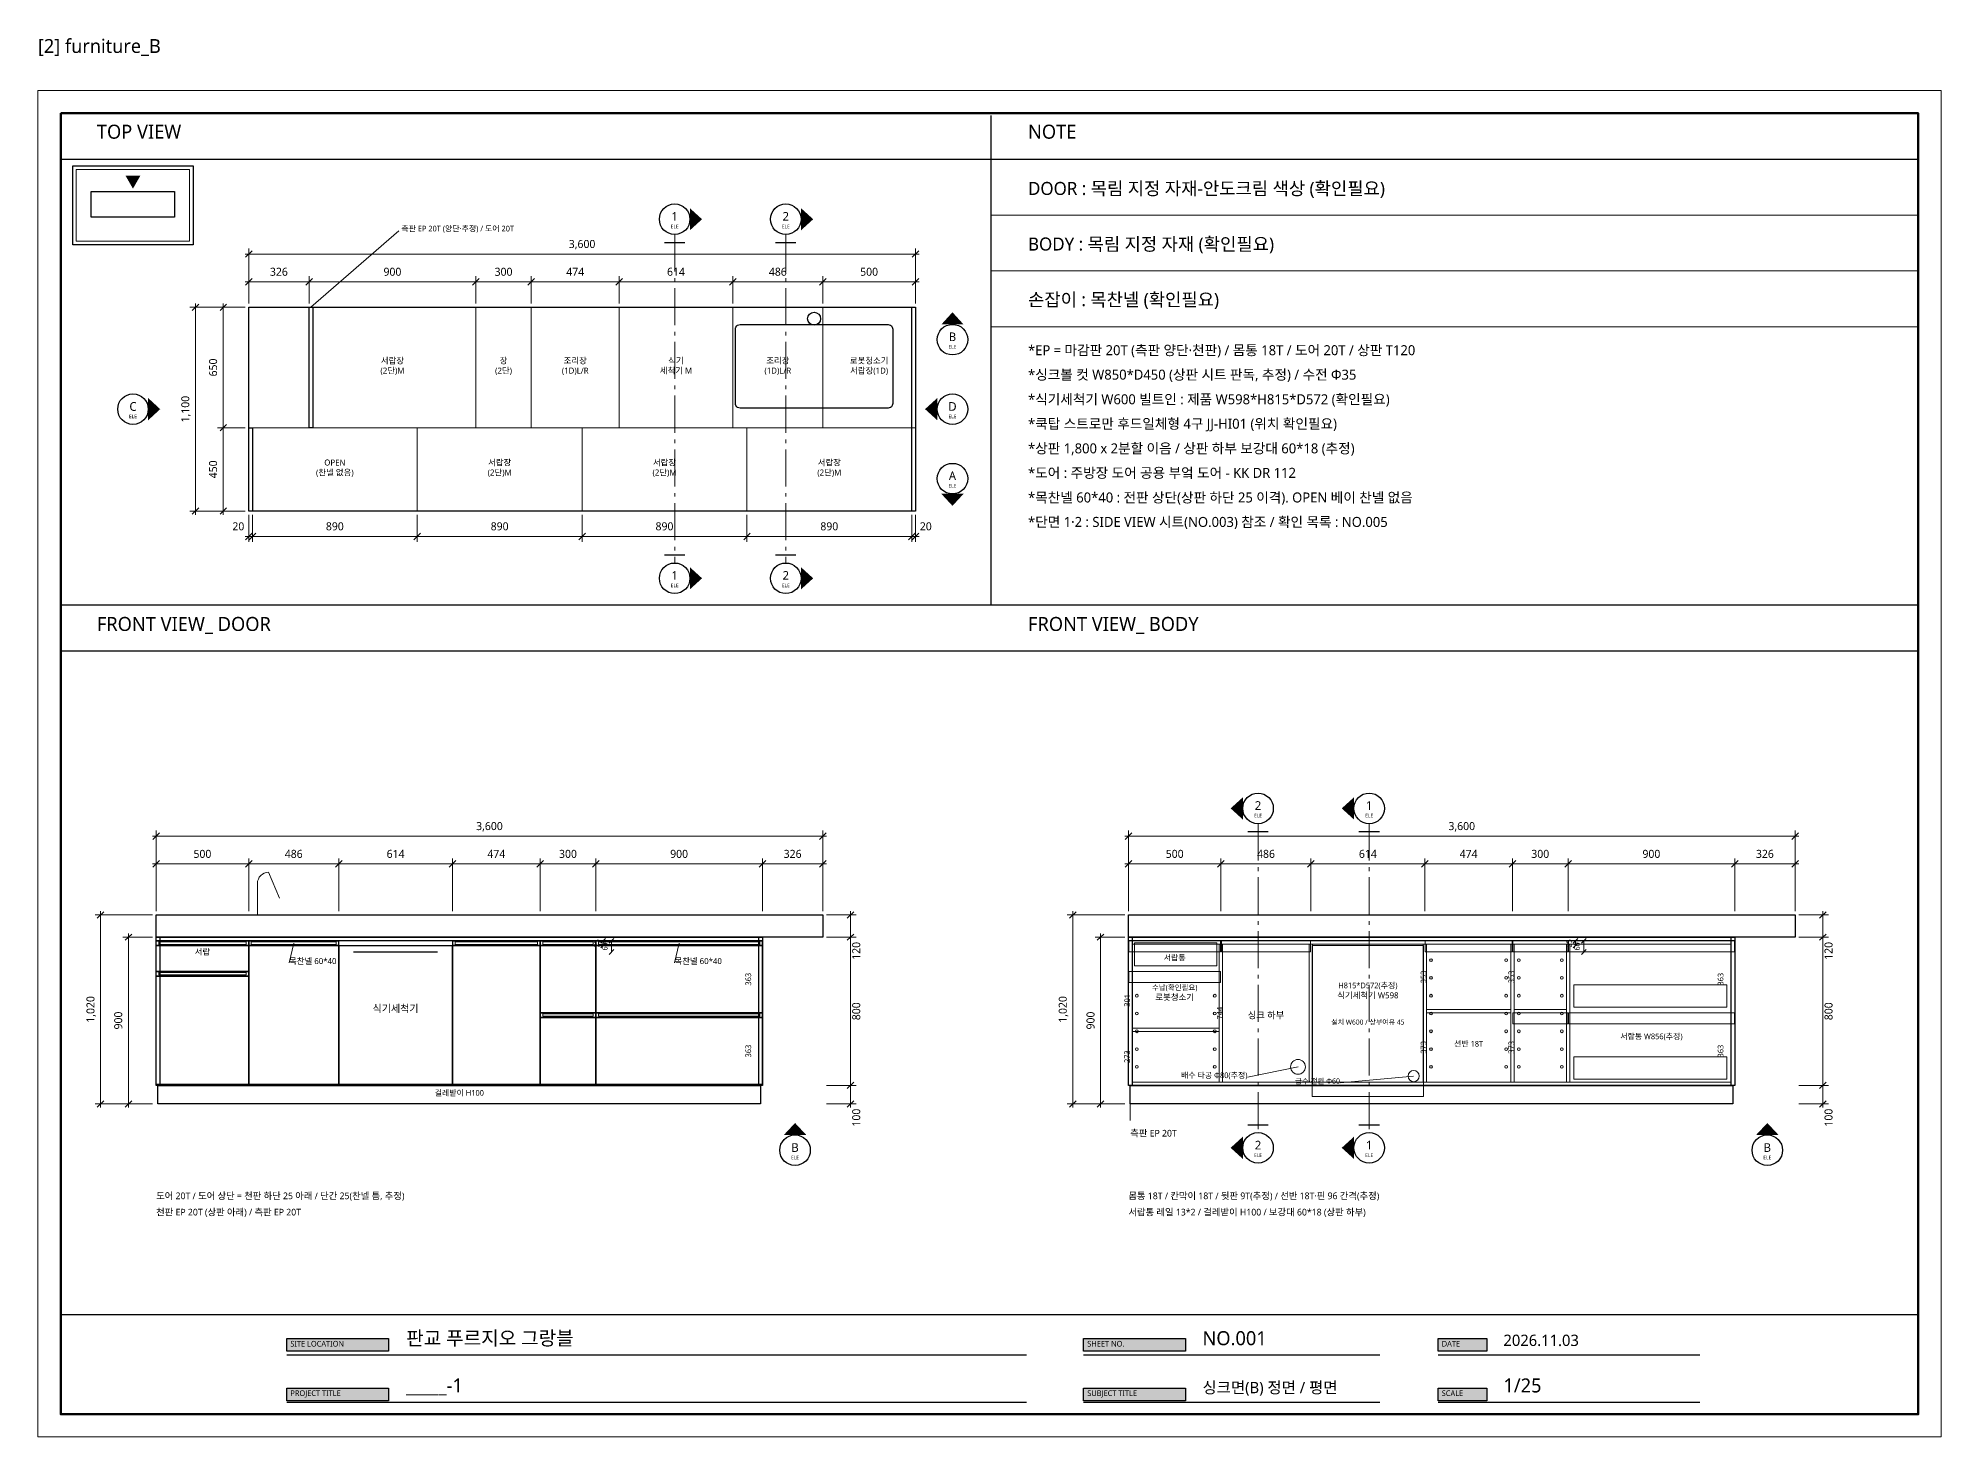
# Model space of a CAD drawing. Header units: millimetres. Extents: x 90 to 65828, y 62 to 7628.
# Drawn here: x 9352 to 19628, y 78 to 7628 of the extents above; entities that cross this region are included whole.
import ezdxf
from ezdxf.enums import TextEntityAlignment as Align

# ---------------------------------------------------------------- set-up
doc = ezdxf.new("R2010")
doc.units = ezdxf.units.MM
for name, color, linetype, lineweight, true_color in [('DIM', 7, 'Continuous', 13, 0x969696), ('FRAME', 7, 'Continuous', 100, 0x000000), ('NOTE_BLUE', 5, 'Continuous', 9, 0x0000ff), ('NOTE_RED', 7, 'Continuous', 25, 0xde0038), ('OUTLINE', 7, 'Continuous', 25, 0x000000), ('TEXT', 7, 'Continuous', 13, 0x000000), ('THIN', 7, 'Continuous', 5, 0x6e6e6e)]:
    doc.layers.add(name, color=color, linetype=linetype, lineweight=lineweight, true_color=true_color)
doc.layers.add('SHEET_FRAME_INFO', color=8, linetype='Continuous')
doc.styles.add('MALGUN', font='malgun.ttf')

msp = doc.modelspace()

# ---------------------------------------------------------------- hatches: boundary and pattern name
at = {"layer": 'FRAME', "true_color": 0x555555}
h = msp.add_hatch(color=251, dxfattribs=at)
h.dxf.hatch_style = 1
h.paths.add_polyline_path([(10695, 608), (11245, 608), (11245, 540), (10695, 540)])
h = msp.add_hatch(color=251, dxfattribs=at)
h.dxf.hatch_style = 1
h.paths.add_polyline_path([(14998, 608), (15548, 608), (15548, 540), (14998, 540)])
h = msp.add_hatch(color=251, dxfattribs=at)
h.dxf.hatch_style = 1
h.paths.add_polyline_path([(16912, 608), (17175, 608), (17175, 540), (16912, 540)])
h = msp.add_hatch(color=251, dxfattribs=at)
h.dxf.hatch_style = 1
h.paths.add_polyline_path([(10695, 340), (11245, 340), (11245, 273), (10695, 273)])
h = msp.add_hatch(color=251, dxfattribs=at)
h.dxf.hatch_style = 1
h.paths.add_polyline_path([(14998, 340), (15548, 340), (15548, 273), (14998, 273)])
h = msp.add_hatch(color=251, dxfattribs=at)
h.dxf.hatch_style = 1
h.paths.add_polyline_path([(16912, 340), (17175, 340), (17175, 273), (16912, 273)])
at = {"layer": 'OUTLINE', "true_color": 0xde0038}
h = msp.add_hatch(color=242, dxfattribs=at)
h.dxf.hatch_style = 1
h.paths.add_polyline_path([(9825, 6885), (9905, 6885), (9865, 6815)])
at = {"layer": 'OUTLINE', "true_color": 0x000000}
h = msp.add_hatch(color=18, dxfattribs=at)
h.dxf.hatch_style = 1
h.paths.add_polyline_path([(12872, 6710), (12872, 6590), (12938, 6650)])
h = msp.add_hatch(color=18, dxfattribs=at)
h.dxf.hatch_style = 1
h.paths.add_polyline_path([(13472, 6710), (13472, 6590), (13538, 6650)])
h = msp.add_hatch(color=18, dxfattribs=at)
h.dxf.hatch_style = 1
h.paths.add_polyline_path([(14230, 6082), (14350, 6082), (14290, 6148)])
h = msp.add_hatch(color=18, dxfattribs=at)
h.dxf.hatch_style = 1
h.paths.add_polyline_path([(9947, 5685), (9947, 5565), (10012, 5625)])
h = msp.add_hatch(color=18, dxfattribs=at)
h.dxf.hatch_style = 1
h.paths.add_polyline_path([(14208, 5685), (14208, 5565), (14142, 5625)])
h = msp.add_hatch(color=18, dxfattribs=at)
h.dxf.hatch_style = 1
h.paths.add_polyline_path([(14230, 5168), (14350, 5168), (14290, 5103)])
h = msp.add_hatch(color=18, dxfattribs=at)
h.dxf.hatch_style = 1
h.paths.add_polyline_path([(12872, 4772), (12872, 4652), (12938, 4712)])
h = msp.add_hatch(color=18, dxfattribs=at)
h.dxf.hatch_style = 1
h.paths.add_polyline_path([(13472, 4772), (13472, 4652), (13538, 4712)])
h = msp.add_hatch(color=18, dxfattribs=at)
h.dxf.hatch_style = 1
h.paths.add_polyline_path([(15858, 3530), (15858, 3410), (15792, 3470)])
h = msp.add_hatch(color=18, dxfattribs=at)
h.dxf.hatch_style = 1
h.paths.add_polyline_path([(16458, 3530), (16458, 3410), (16392, 3470)])
h = msp.add_hatch(color=18, dxfattribs=at)
h.dxf.hatch_style = 1
h.paths.add_polyline_path([(13380, 1708), (13500, 1708), (13440, 1772)])
h = msp.add_hatch(color=18, dxfattribs=at)
h.dxf.hatch_style = 1
h.paths.add_polyline_path([(18630, 1708), (18750, 1708), (18690, 1772)])
h = msp.add_hatch(color=18, dxfattribs=at)
h.dxf.hatch_style = 1
h.paths.add_polyline_path([(15858, 1698), (15858, 1578), (15792, 1638)])
h = msp.add_hatch(color=18, dxfattribs=at)
h.dxf.hatch_style = 1
h.paths.add_polyline_path([(16458, 1698), (16458, 1578), (16392, 1638)])

# ---------------------------------------------------------------- linework, layer by layer
at = {"layer": 'DIM', "color": 251, "lineweight": 13, "true_color": 0x5a5a5a}
for p, q in [((10472, 6445), (10508, 6480)), ((14072, 6445), (14108, 6480)), ((10472, 6295), (10508, 6330)), ((10798, 6295), (10834, 6330)), ((11698, 6295), (11734, 6330)), ((11998, 6295), (12034, 6330)), ((12472, 6295), (12508, 6330)), ((13086, 6295), (13122, 6330)), ((13572, 6295), (13608, 6330)), ((14072, 6295), (14108, 6330)), ((10185, 6158), (10220, 6192)), ((10335, 6158), (10370, 6192)), ((10335, 5508), (10370, 5542)), ((10185, 5058), (10220, 5092)), ((10335, 5058), (10370, 5092)), ((10472, 4920), (10508, 4955)), ((10492, 4920), (10528, 4955)), ((11382, 4920), (11418, 4955)), ((12272, 4920), (12308, 4955)), ((13163, 4920), (13198, 4955)), ((14052, 4920), (14088, 4955)), ((14072, 4920), (14108, 4955)), ((9972, 3302), (10008, 3338)), ((13572, 3302), (13608, 3338)), ((15222, 3302), (15258, 3338)), ((18822, 3302), (18858, 3338)), ((9972, 3152), (10008, 3188)), ((10472, 3152), (10508, 3188)), ((10958, 3152), (10994, 3188)), ((11572, 3152), (11608, 3188)), ((12046, 3152), (12082, 3188)), ((12346, 3152), (12382, 3188)), ((13246, 3152), (13282, 3188)), ((13572, 3152), (13608, 3188)), ((15222, 3152), (15258, 3188)), ((15722, 3152), (15758, 3188)), ((16208, 3152), (16244, 3188)), ((16822, 3152), (16858, 3188)), ((17296, 3152), (17332, 3188)), ((17596, 3152), (17632, 3188)), ((18496, 3152), (18532, 3188)), ((18822, 3152), (18858, 3188)), ((9672, 2878), (9708, 2912)), ((13722, 2878), (13758, 2912)), ((14922, 2878), (14958, 2912)), ((18972, 2878), (19008, 2912)), ((9822, 2758), (9858, 2792)), ((13722, 2758), (13758, 2792)), ((15072, 2758), (15108, 2792)), ((18972, 2758), (19008, 2792)), ((13722, 1958), (13758, 1992)), ((18972, 1958), (19008, 1992)), ((9672, 1858), (9708, 1892)), ((9822, 1858), (9858, 1892)), ((13722, 1858), (13758, 1892)), ((14922, 1858), (14958, 1892)), ((15072, 1858), (15108, 1892)), ((18972, 1858), (19008, 1892))]:
    msp.add_line(p, q, dxfattribs=at)
at = {"layer": 'DIM', "color": 252, "lineweight": 13, "true_color": 0x969696}
for p, q in [((10490, 6195), (10490, 6492)), ((14090, 6195), (14090, 6492)), ((10470, 6462), (14110, 6462)), ((10470, 6312), (14110, 6312)), ((10490, 6195), (10490, 6342)), ((10816, 6195), (10816, 6342)), ((11716, 6195), (11716, 6342)), ((12016, 6195), (12016, 6342)), ((12490, 6195), (12490, 6342)), ((13104, 6195), (13104, 6342)), ((13590, 6195), (13590, 6342)), ((14090, 6195), (14090, 6342)), ((10470, 6175), (10172, 6175)), ((10202, 6195), (10202, 5055)), ((10470, 6175), (10322, 6175)), ((10352, 6195), (10352, 5055)), ((10470, 5525), (10322, 5525)), ((10470, 5075), (10172, 5075)), ((10470, 5075), (10322, 5075)), ((10490, 5055), (10490, 4908)), ((10510, 5055), (10510, 4908)), ((11400, 5055), (11400, 4908)), ((12290, 5055), (12290, 4908)), ((13180, 5055), (13180, 4908)), ((14070, 5055), (14070, 4908)), ((14090, 5055), (14090, 4908)), ((10470, 4938), (14110, 4938)), ((9970, 3320), (13610, 3320)), ((9990, 2915), (9990, 3350)), ((13590, 2915), (13590, 3350)), ((15220, 3320), (18860, 3320)), ((15240, 2915), (15240, 3350)), ((18840, 2915), (18840, 3350)), ((9990, 2915), (9990, 3200)), ((10490, 2915), (10490, 3200)), ((10976, 2915), (10976, 3200)), ((11590, 2915), (11590, 3200)), ((12064, 2915), (12064, 3200)), ((12364, 2915), (12364, 3200)), ((13264, 2915), (13264, 3200)), ((13590, 2915), (13590, 3200)), ((15240, 2915), (15240, 3200)), ((15740, 2915), (15740, 3200)), ((16226, 2915), (16226, 3200)), ((16840, 2915), (16840, 3200)), ((17314, 2915), (17314, 3200)), ((17614, 2915), (17614, 3200)), ((18514, 2915), (18514, 3200)), ((18840, 2915), (18840, 3200)), ((9970, 3170), (13610, 3170)), ((15220, 3170), (18860, 3170)), ((9970, 2895), (9660, 2895)), ((9690, 2915), (9690, 1855)), ((13610, 2895), (13770, 2895)), ((13740, 2915), (13740, 1855)), ((15220, 2895), (14910, 2895)), ((14940, 2915), (14940, 1855)), ((18860, 2895), (19020, 2895)), ((18990, 2915), (18990, 1855)), ((9970, 2775), (9810, 2775)), ((9840, 2795), (9840, 1855)), ((13610, 2775), (13770, 2775)), ((15220, 2775), (15060, 2775)), ((15090, 2795), (15090, 1855)), ((18860, 2775), (19020, 2775)), ((13610, 1975), (13770, 1975)), ((18860, 1975), (19020, 1975)), ((9970, 1875), (9660, 1875)), ((9970, 1875), (9810, 1875)), ((13610, 1875), (13770, 1875)), ((15220, 1875), (14910, 1875)), ((15220, 1875), (15060, 1875)), ((18860, 1875), (19020, 1875))]:
    msp.add_line(p, q, dxfattribs=at)
at = {"layer": 'FRAME', "color": 18, "lineweight": 25, "true_color": 0x000000}
for p, q in [((14498, 7210), (14498, 4568)), ((9475, 6975), (19505, 6975)), ((12735, 6525), (12845, 6525)), ((13335, 6525), (13445, 6525)), ((12735, 4838), (12845, 4838)), ((13335, 4838), (13445, 4838)), ((9475, 4568), (19505, 4568)), ((9475, 4320), (19505, 4320)), ((15885, 3345), (15995, 3345)), ((16485, 3345), (16595, 3345)), ((15885, 1762), (15995, 1762)), ((16485, 1762), (16595, 1762)), ((9475, 738), (19505, 738))]:
    msp.add_line(p, q, dxfattribs=at)
at = {"layer": 'FRAME', "color": 18, "lineweight": 13, "true_color": 0x000000}
for p, q in [((14498, 6672), (19505, 6672)), ((12790, 6568), (12790, 6368)), ((13390, 6568), (13390, 6368)), ((14498, 6372), (19505, 6372)), ((12790, 6332), (12790, 6312)), ((12790, 6278), (12790, 6078)), ((13390, 6332), (13390, 6312)), ((13390, 6278), (13390, 6078)), ((14498, 6070), (19505, 6070)), ((12790, 6042), (12790, 6022)), ((12790, 5988), (12790, 5788)), ((13390, 6042), (13390, 6022)), ((13390, 5988), (13390, 5788)), ((12790, 5752), (12790, 5732)), ((12790, 5698), (12790, 5498)), ((13390, 5752), (13390, 5732)), ((13390, 5698), (13390, 5498)), ((12790, 5462), (12790, 5442)), ((13390, 5462), (13390, 5442)), ((12790, 5408), (12790, 5208)), ((13390, 5408), (13390, 5208)), ((12790, 5172), (12790, 5153)), ((13390, 5172), (13390, 5153)), ((12790, 5118), (12790, 4918)), ((13390, 5118), (13390, 4918)), ((12790, 4882), (12790, 4862)), ((13390, 4882), (13390, 4862)), ((12790, 4828), (12790, 4795)), ((13390, 4828), (13390, 4795)), ((15940, 3388), (15940, 3188)), ((16540, 3388), (16540, 3188)), ((15940, 3152), (15940, 3132)), ((15940, 3098), (15940, 2898)), ((16540, 3152), (16540, 3132)), ((16540, 3098), (16540, 2898)), ((15940, 2862), (15940, 2842)), ((15940, 2808), (15940, 2608)), ((16540, 2862), (16540, 2842)), ((16540, 2808), (16540, 2608)), ((15940, 2572), (15940, 2552)), ((16540, 2572), (16540, 2552)), ((15940, 2518), (15940, 2318)), ((16540, 2518), (16540, 2318)), ((15940, 2282), (15940, 2262)), ((16540, 2282), (16540, 2262)), ((15940, 2228), (15940, 2028)), ((16540, 2228), (16540, 2028)), ((15940, 1992), (15940, 1972)), ((16540, 1992), (16540, 1972)), ((15940, 1938), (15940, 1738)), ((16540, 1938), (16540, 1738))]:
    msp.add_line(p, q, dxfattribs=at)
for points in [[(9352, 7345), (19628, 7345), (19628, 78), (9352, 78)], [(10004, 2749), (10476, 2749), (10476, 2736), (10004, 2736)], [(10504, 2749), (10962, 2749), (10962, 2736), (10504, 2736)], [(11604, 2749), (12050, 2749), (12050, 2736), (11604, 2736)], [(12078, 2749), (12350, 2749), (12350, 2736), (12078, 2736)], [(12378, 2749), (13250, 2749), (13250, 2736), (12378, 2736)], [(10004, 2584), (10476, 2584), (10476, 2571), (10004, 2571)], [(12078, 2361), (12350, 2361), (12350, 2348), (12078, 2348)], [(12378, 2361), (13250, 2361), (13250, 2348), (12378, 2348)]]:
    msp.add_lwpolyline(points, close=True, dxfattribs=at)
at = {"layer": 'FRAME', "color": 18, "lineweight": 100, "true_color": 0x000000}
msp.add_lwpolyline([(9475, 7222), (19505, 7222), (19505, 200), (9475, 200)], close=True, dxfattribs=at)
at = {"layer": 'NOTE_BLUE', "color": 5, "lineweight": 9, "true_color": 0x0000ff}
for p, q in [((10826, 6175), (11301, 6588)), ((10708, 2636), (10733, 2742)), ((12392, 2742), (12416, 2768)), ((12392, 2718), (12416, 2742)), ((12404, 2730), (12404, 2755)), ((12436, 2742), (12462, 2768)), ((12436, 2682), (12462, 2708)), ((12449, 2695), (12449, 2755)), ((12789, 2636), (12814, 2742)), ((17642, 2742), (17666, 2768)), ((17642, 2718), (17666, 2742)), ((17654, 2730), (17654, 2755)), ((17686, 2742), (17712, 2768)), ((17686, 2682), (17712, 2708)), ((17699, 2695), (17699, 2755)), ((15883, 2020), (16156, 2075)), ((16383, 1989), (16780, 2025)), ((15250, 1935), (15250, 1785))]:
    msp.add_line(p, q, dxfattribs=at)
for points in [[(15242, 2755), (15738, 2755), (15738, 2695), (15242, 2695)], [(15742, 2755), (16224, 2755), (16224, 2695), (15742, 2695)], [(16842, 2755), (17312, 2755), (17312, 2695), (16842, 2695)], [(17316, 2755), (17612, 2755), (17612, 2695), (17316, 2695)], [(17616, 2755), (18512, 2755), (18512, 2695), (17616, 2695)], [(15242, 2590), (15738, 2590), (15738, 2530), (15242, 2530)], [(17316, 2367), (17612, 2367), (17612, 2307), (17316, 2307)], [(17616, 2367), (18512, 2367), (18512, 2307), (17616, 2307)]]:
    msp.add_lwpolyline(points, close=True, dxfattribs=at)
for centre, radius in [((16156, 2075), 40), ((16780, 2025), 30)]:
    msp.add_circle(centre, radius, dxfattribs=at)
at = {"layer": 'NOTE_RED', "color": 242, "lineweight": 13, "true_color": 0xde0038}
msp.add_lwpolyline([(16233, 2730), (16833, 2730), (16833, 1915), (16233, 1915)], close=True, dxfattribs=at)
at = {"layer": 'OUTLINE', "color": 18, "lineweight": 25, "true_color": 0x000000}
for p, q in [((11056, 2695), (11510, 2695)), ((10695, 520), (14690, 520)), ((14998, 520), (16598, 520)), ((16912, 520), (18325, 520)), ((10695, 265), (14690, 265)), ((14998, 265), (16598, 265)), ((16912, 265), (18325, 265))]:
    msp.add_line(p, q, dxfattribs=at)
for points in [[(9540, 6938), (10190, 6938), (10190, 6512), (9540, 6512)], [(9640, 6800), (10090, 6800), (10090, 6662), (9640, 6662)], [(10490, 6175), (14090, 6175), (14090, 5075), (10490, 5075)], [(10816, 6175), (10836, 6175), (10836, 5525), (10816, 5525)], [(14070, 6175), (14090, 6175), (14090, 5075), (14070, 5075)], [(13943, 6081), (13949, 6080), (13956, 6078), (13961, 6074), (13965, 6068), (13967, 6062), (13968, 6056), (13968, 5656), (13967, 5650), (13965, 5644), (13961, 5638), (13956, 5634), (13949, 5632), (13943, 5631), (13143, 5631), (13137, 5632), (13130, 5634), (13125, 5638), (13121, 5644), (13119, 5650), (13118, 5656), (13118, 6056), (13119, 6062), (13121, 6068), (13125, 6074), (13130, 6078), (13137, 6080), (13143, 6081)], [(10490, 5525), (10510, 5525), (10510, 5075), (10490, 5075)], [(9990, 2895), (13590, 2895), (13590, 2775), (9990, 2775)], [(15240, 2895), (18840, 2895), (18840, 2775), (15240, 2775)], [(9990, 2775), (13264, 2775), (13264, 1975), (9990, 1975)], [(9990, 2775), (13264, 2775), (13264, 2755), (9990, 2755)], [(9990, 2775), (10010, 2775), (10010, 1975), (9990, 1975)], [(13244, 2775), (13264, 2775), (13264, 1975), (13244, 1975)], [(15240, 2775), (18514, 2775), (18514, 1975), (15240, 1975)], [(15240, 2775), (18514, 2775), (18514, 2755), (15240, 2755)], [(15240, 2775), (15260, 2775), (15260, 1975), (15240, 1975)], [(18494, 2775), (18514, 2775), (18514, 1975), (18494, 1975)], [(9991, 2755), (10488, 2755), (10488, 2730), (9991, 2730)], [(9991, 2730), (10488, 2730), (10488, 2590), (9991, 2590)], [(10492, 2755), (10974, 2755), (10974, 2730), (10492, 2730)], [(10492, 2730), (10974, 2730), (10974, 1979), (10492, 1979)], [(10978, 2730), (11588, 2730), (11588, 1979), (10978, 1979)], [(11592, 2755), (12062, 2755), (12062, 2730), (11592, 2730)], [(11592, 2730), (12062, 2730), (12062, 1979), (11592, 1979)], [(12066, 2755), (12362, 2755), (12362, 2730), (12066, 2730)], [(12066, 2730), (12362, 2730), (12362, 2367), (12066, 2367)], [(12366, 2755), (13262, 2755), (13262, 2730), (12366, 2730)], [(12366, 2730), (13262, 2730), (13262, 2367), (12366, 2367)], [(9991, 2590), (10488, 2590), (10488, 2565), (9991, 2565)], [(9991, 2565), (10488, 2565), (10488, 1979), (9991, 1979)], [(12066, 2367), (12362, 2367), (12362, 2342), (12066, 2342)], [(12366, 2367), (13262, 2367), (13262, 2342), (12366, 2342)], [(12066, 2342), (12362, 2342), (12362, 1979), (12066, 1979)], [(12366, 2342), (13262, 2342), (13262, 1979), (12366, 1979)], [(10000, 1975), (13254, 1975), (13254, 1875), (10000, 1875)], [(15250, 1975), (18504, 1975), (18504, 1875), (15250, 1875)], [(10695, 608), (11245, 608), (11245, 540), (10695, 540)], [(14998, 608), (15548, 608), (15548, 540), (14998, 540)], [(16912, 608), (17175, 608), (17175, 540), (16912, 540)], [(10695, 340), (11245, 340), (11245, 273), (10695, 273)], [(14998, 340), (15548, 340), (15548, 273), (14998, 273)], [(16912, 340), (17175, 340), (17175, 273), (16912, 273)]]:
    msp.add_lwpolyline(points, close=True, dxfattribs=at)
for centre, radius in [((12790, 6650), 82.5), ((13390, 6650), 82.5), ((13543, 6113), 35), ((14290, 6000), 82.5), ((9865, 5625), 82.5), ((14290, 5625), 82.5), ((14290, 5250), 82.5), ((12790, 4712), 82.5), ((13390, 4712), 82.5), ((15940, 3470), 82.5), ((16540, 3470), 82.5), ((13440, 1625), 82.5), ((15940, 1638), 82.5), ((16540, 1638), 82.5), ((18690, 1625), 82.5)]:
    msp.add_circle(centre, radius, dxfattribs=at)
at = {"layer": 'THIN', "color": 8, "lineweight": 5, "true_color": 0x6e6e6e}
for points in [[(9559, 6919), (10171, 6919), (10171, 6531), (9559, 6531)], [(10816, 6175), (11716, 6175), (11716, 5525), (10816, 5525)], [(11716, 6175), (12016, 6175), (12016, 5525), (11716, 5525)], [(12016, 6175), (12490, 6175), (12490, 5525), (12016, 5525)], [(12490, 6175), (13104, 6175), (13104, 5525), (12490, 5525)], [(13104, 6175), (13590, 6175), (13590, 5525), (13104, 5525)], [(13590, 6175), (14090, 6175), (14090, 5525), (13590, 5525)], [(10510, 5525), (11400, 5525), (11400, 5075), (10510, 5075)], [(11400, 5525), (12290, 5525), (12290, 5075), (11400, 5075)], [(12290, 5525), (13180, 5525), (13180, 5075), (12290, 5075)], [(13180, 5525), (14070, 5525), (14070, 5075), (13180, 5075)], [(15260, 2755), (18494, 2755), (18494, 2737), (15260, 2737)], [(15273, 2745), (15718, 2745), (15718, 2620), (15273, 2620)], [(15731, 2737), (15749, 2737), (15749, 1993), (15731, 1993)], [(16217, 2737), (16235, 2737), (16235, 1993), (16217, 1993)], [(16831, 2737), (16849, 2737), (16849, 1993), (16831, 1993)], [(17305, 2737), (17323, 2737), (17323, 1993), (17305, 1993)], [(17605, 2737), (17623, 2737), (17623, 1993), (17605, 1993)], [(17645, 2517), (18472, 2517), (18472, 2397), (17645, 2397)], [(16849, 2384), (17305, 2384), (17305, 2366), (16849, 2366)], [(17323, 2384), (17605, 2384), (17605, 2366), (17323, 2366)], [(15260, 2284), (15731, 2284), (15731, 2266), (15260, 2266)], [(17645, 2129), (18472, 2129), (18472, 2009), (17645, 2009)], [(15260, 1993), (18494, 1993), (18494, 1975), (15260, 1975)]]:
    msp.add_lwpolyline(points, close=True, dxfattribs=at)
msp.add_lwpolyline([(10537, 2895), (10537, 3065), (10537, 3065), (10538, 3077), (10542, 3088), (10547, 3098), (10555, 3107), (10564, 3115), (10574, 3120), (10585, 3124), (10597, 3125), (10657, 2985)], dxfattribs=at)
for centre in [(16874, 2651), (17280, 2651), (17348, 2651), (17580, 2651), (15285, 2459), (15706, 2459), (16874, 2555), (16874, 2459), (17280, 2555), (17280, 2459), (17348, 2555), (17348, 2459), (17580, 2555), (17580, 2459), (15285, 2363), (15706, 2363), (16874, 2363), (17280, 2363), (17348, 2363), (17580, 2363), (15285, 2267), (15706, 2267), (16874, 2267), (17280, 2267), (17348, 2267), (17580, 2267), (15285, 2171), (15706, 2171), (16874, 2171), (17280, 2171), (17348, 2171), (17580, 2171), (15285, 2075), (15706, 2075), (16874, 2075), (17280, 2075), (17348, 2075), (17580, 2075)]:
    msp.add_circle(centre, 7.5, dxfattribs=at)

# ---------------------------------------------------------------- texts
at = {"layer": 'NOTE_BLUE', "color": 5, "true_color": 0x0000ff, "style": 'MALGUN'}
for s, height, p in [('측판 EP 20T (양단·추정) / 도어 20T', 30.6, (11314, 6575)), ('*EP = 마감판 20T (측판 양단·천판) / 몸통 18T / 도어 20T / 상판 T120', 54, (14698, 5900)), ('*목찬넬 60*40 : 전판 상단(상판 하단 25 이격). OPEN 베이 찬넬 없음', 54, (14698, 5105)), ('목찬넬 60*40', 32.4, (10708, 2620)), ('목찬넬 60*40', 32.4, (12789, 2620)), ('측판 EP 20T', 36, (15250, 1688)), ('도어 20T / 도어 상단 = 천판 하단 25 아래 / 단간 25(찬넬 틈, 추정)', 36, (9990, 1350)), ('몸통 18T / 칸막이 18T / 뒷판 9T(추정) / 선반 18T·핀 96 간격(추정)', 36, (15240, 1350)), ('천판 EP 20T (상판 아래) / 측판 EP 20T', 36, (9990, 1262)), ('서랍통 레일 13*2 / 걸레받이 H100 / 보강대 60*18 (상판 하부)', 36, (15240, 1262))]:
    msp.add_text(s, height=height, dxfattribs=at).set_placement(p, align=Align.BOTTOM_LEFT)
for s, p in [('25', (12392, 2742)), ('60', (12436, 2725)), ('25', (17642, 2742)), ('60', (17686, 2725))]:
    msp.add_text(s, height=28.8, rotation=90, dxfattribs=at).set_placement(p, align=Align.BOTTOM_CENTER)
msp.add_text('싱크 하부', height=36, dxfattribs=at).set_placement((15983, 2325), align=Align.BOTTOM_CENTER)
for s, height, p in [('배수 타공 Φ80(추정)', 30.6, (15883, 2005)), ('급수·전원 Φ60', 28.8, (16383, 1975))]:
    msp.add_text(s, height=height, dxfattribs=at).set_placement(p, align=Align.BOTTOM_RIGHT)
at = {"layer": 'NOTE_RED', "color": 242, "true_color": 0xde0038, "style": 'MALGUN'}
for s, height, p in [('손잡이 : 목찬넬 (확인필요)', 70.2, (14698, 6160)), ('*싱크볼 컷 W850*D450 (상판 시트 판독, 추정) / 수전 Φ35', 54, (14698, 5768)), ('*식기세척기 W600 빌트인 : 제품 W598*H815*D572 (확인필요)', 54, (14698, 5635)), ('*쿡탑 스트로만 후드일체형 4구 JJ-HI01 (위치 확인필요)', 54, (14698, 5503))]:
    msp.add_text(s, height=height, dxfattribs=at).set_placement(p, align=Align.BOTTOM_LEFT)
for s, height, p in [('수납(확인필요)', 28.8, (15490, 2480)), ('로봇청소기', 32.4, (15490, 2425)), ('식기세척기 W598', 32.4, (16533, 2435)), ('H815*D572(추정)', 30.6, (16533, 2490)), ('설치 W600 / 상부여유 45', 27, (16533, 2295))]:
    msp.add_text(s, height=height, dxfattribs=at).set_placement(p, align=Align.BOTTOM_CENTER)
at = {"layer": 'SHEET_FRAME_INFO', "style": 'MALGUN'}
msp.add_text('[2] furniture_B', height=75, dxfattribs=at).set_placement((9352, 7525), align=Align.BOTTOM_LEFT)
at = {"layer": 'TEXT', "color": 18, "true_color": 0x000000, "style": 'MALGUN'}
for s, height, p in [('TOP VIEW', 75.6, (9670, 7062)), ('NOTE', 75.6, (14698, 7062)), ('DOOR : 목림 지정 자재-안도크림 색상 (확인필요)', 70.2, (14698, 6760)), ('BODY : 목림 지정 자재 (확인필요)', 70.2, (14698, 6460)), ('*상판 1,800 x 2분할 이음 / 상판 하부 보강대 60*18 (추정)', 54, (14698, 5370)), ('*도어 : 주방장 도어 공용 부엌 도어 - KK DR 112', 54, (14698, 5238)), ('*단면 1·2 : SIDE VIEW 시트(NO.003) 참조 / 확인 목록 : NO.005', 54, (14698, 4973)), ('FRONT VIEW_ DOOR', 75.6, (9670, 4405)), ('FRONT VIEW_ BODY', 75.6, (14698, 4405)), ('판교 푸르지오 그랑블', 75.6, (11340, 550)), ('NO.001', 75.6, (15640, 550)), ('2026.11.03', 61.2, (17265, 550)), ('_____-1', 75.6, (11340, 295)), ('싱크면(B) 정면 / 평면', 61.2, (15640, 295)), ('1/25', 75.6, (17265, 295))]:
    msp.add_text(s, height=height, dxfattribs=at).set_placement(p, align=Align.BOTTOM_LEFT)
for s, height, p in [('1', 46.8, (12790, 6628)), ('2', 46.8, (13390, 6628)), ('ELE', 19.8, (12790, 6595)), ('ELE', 19.8, (13390, 6595)), ('3,600', 43.2, (12290, 6482)), ('326', 43.2, (10653, 6332)), ('900', 43.2, (11266, 6332)), ('300', 43.2, (11866, 6332)), ('474', 43.2, (12253, 6332)), ('614', 43.2, (12797, 6332)), ('486', 43.2, (13347, 6332)), ('500', 43.2, (13840, 6332)), ('ELE', 19.8, (14290, 5945)), ('B', 46.8, (14290, 5978)), ('C', 46.8, (9865, 5602)), ('D', 46.8, (14290, 5602)), ('ELE', 19.8, (9865, 5570)), ('ELE', 19.8, (14290, 5570)), ('A', 46.8, (14290, 5228)), ('ELE', 19.8, (14290, 5195)), ('20', 43.2, (10434, 4958)), ('890', 43.2, (10955, 4958)), ('890', 43.2, (11845, 4958)), ('890', 43.2, (12735, 4958)), ('890', 43.2, (13625, 4958)), ('20', 43.2, (14146, 4958)), ('1', 46.8, (12790, 4690)), ('2', 46.8, (13390, 4690)), ('ELE', 19.8, (12790, 4658)), ('ELE', 19.8, (13390, 4658)), ('2', 46.8, (15940, 3448)), ('1', 46.8, (16540, 3448)), ('3,600', 43.2, (11790, 3340)), ('ELE', 19.8, (15940, 3415)), ('ELE', 19.8, (16540, 3415)), ('3,600', 43.2, (17040, 3340)), ('500', 43.2, (10240, 3190)), ('486', 43.2, (10733, 3190)), ('614', 43.2, (11283, 3190)), ('474', 43.2, (11827, 3190)), ('300', 43.2, (12214, 3190)), ('900', 43.2, (12814, 3190)), ('326', 43.2, (13427, 3190)), ('500', 43.2, (15490, 3190)), ('486', 43.2, (15983, 3190)), ('614', 43.2, (16533, 3190)), ('474', 43.2, (17077, 3190)), ('300', 43.2, (17464, 3190)), ('900', 43.2, (18064, 3190)), ('326', 43.2, (18677, 3190)), ('식기세척기', 39.6, (11283, 2358)), ('B', 46.8, (13440, 1602)), ('2', 46.8, (15940, 1615)), ('1', 46.8, (16540, 1615)), ('B', 46.8, (18690, 1602)), ('ELE', 19.8, (13440, 1570)), ('ELE', 19.8, (15940, 1582)), ('ELE', 19.8, (16540, 1582)), ('ELE', 19.8, (18690, 1570))]:
    msp.add_text(s, height=height, dxfattribs=at).set_placement(p, align=Align.BOTTOM_CENTER)
for s, height, p in [('650', 43.2, (10332, 5850)), ('1,100', 43.2, (10182, 5625)), ('450', 43.2, (10332, 5300)), ('120', 43.2, (13805, 2701)), ('120', 43.2, (19055, 2701)), ('363', 30.6, (13212, 2548)), ('353', 30.6, (16858, 2560)), ('353', 30.6, (17332, 2560)), ('363', 30.6, (18462, 2548)), ('1,020', 43.2, (9670, 2385)), ('900', 43.2, (9820, 2325)), ('800', 43.2, (13805, 2375)), ('1,020', 43.2, (14920, 2385)), ('900', 43.2, (15070, 2325)), ('301', 30.6, (15258, 2434)), ('744', 30.6, (15758, 2365)), ('800', 43.2, (19055, 2375)), ('363', 30.6, (13212, 2160)), ('273', 30.6, (15258, 2130)), ('373', 30.6, (16858, 2180)), ('373', 30.6, (17332, 2180)), ('363', 30.6, (18462, 2160)), ('100', 43.2, (13805, 1801)), ('100', 43.2, (19055, 1801))]:
    msp.add_text(s, height=height, rotation=90, dxfattribs=at).set_placement(p, align=Align.BOTTOM_CENTER)
at = {"layer": 'TEXT', "color": 251, "true_color": 0x5a5a5a, "style": 'MALGUN'}
for s, height, p in [('서랍장', 32.4, (11266, 5861)), ('장', 32.4, (11866, 5861)), ('조리장', 32.4, (12253, 5861)), ('식기', 32.4, (12797, 5861)), ('조리장', 32.4, (13347, 5861)), ('로봇청소기', 32.4, (13840, 5861)), ('(2단)M', 32.4, (11266, 5807)), ('(2단)', 32.4, (11866, 5807)), ('(1D)L/R', 32.4, (12253, 5807)), ('세척기 M', 32.4, (12797, 5807)), ('(1D)L/R', 32.4, (13347, 5807)), ('서랍장(1D)', 32.4, (13840, 5807)), ('OPEN', 32.4, (10955, 5311)), ('서랍장', 32.4, (11845, 5311)), ('서랍장', 32.4, (12735, 5311)), ('서랍장', 32.4, (13625, 5311)), ('(찬넬 없음)', 32.4, (10955, 5257)), ('(2단)M', 32.4, (11845, 5257)), ('(2단)M', 32.4, (12735, 5257)), ('(2단)M', 32.4, (13625, 5257)), ('서랍', 32.4, (10240, 2670)), ('서랍통', 30.6, (15490, 2640)), ('선반 18T', 30.6, (17077, 2175)), ('서랍통 W856(추정)', 30.6, (18064, 2215)), ('걸레받이 H100', 30.6, (11627, 1910))]:
    msp.add_text(s, height=height, dxfattribs=at).set_placement(p, align=Align.BOTTOM_CENTER)
at = {"layer": 'TEXT', "color": 7, "true_color": 0xffffff, "style": 'MALGUN'}
for s, p in [('SITE LOCATION', (10715, 556)), ('SHEET NO.', (15018, 556)), ('DATE', (16932, 556)), ('PROJECT TITLE', (10715, 289)), ('SUBJECT TITLE', (15018, 289)), ('SCALE', (16932, 289))]:
    msp.add_text(s, height=30.6, dxfattribs=at).set_placement(p, align=Align.BOTTOM_LEFT)

doc.saveas('drawing.dxf')
